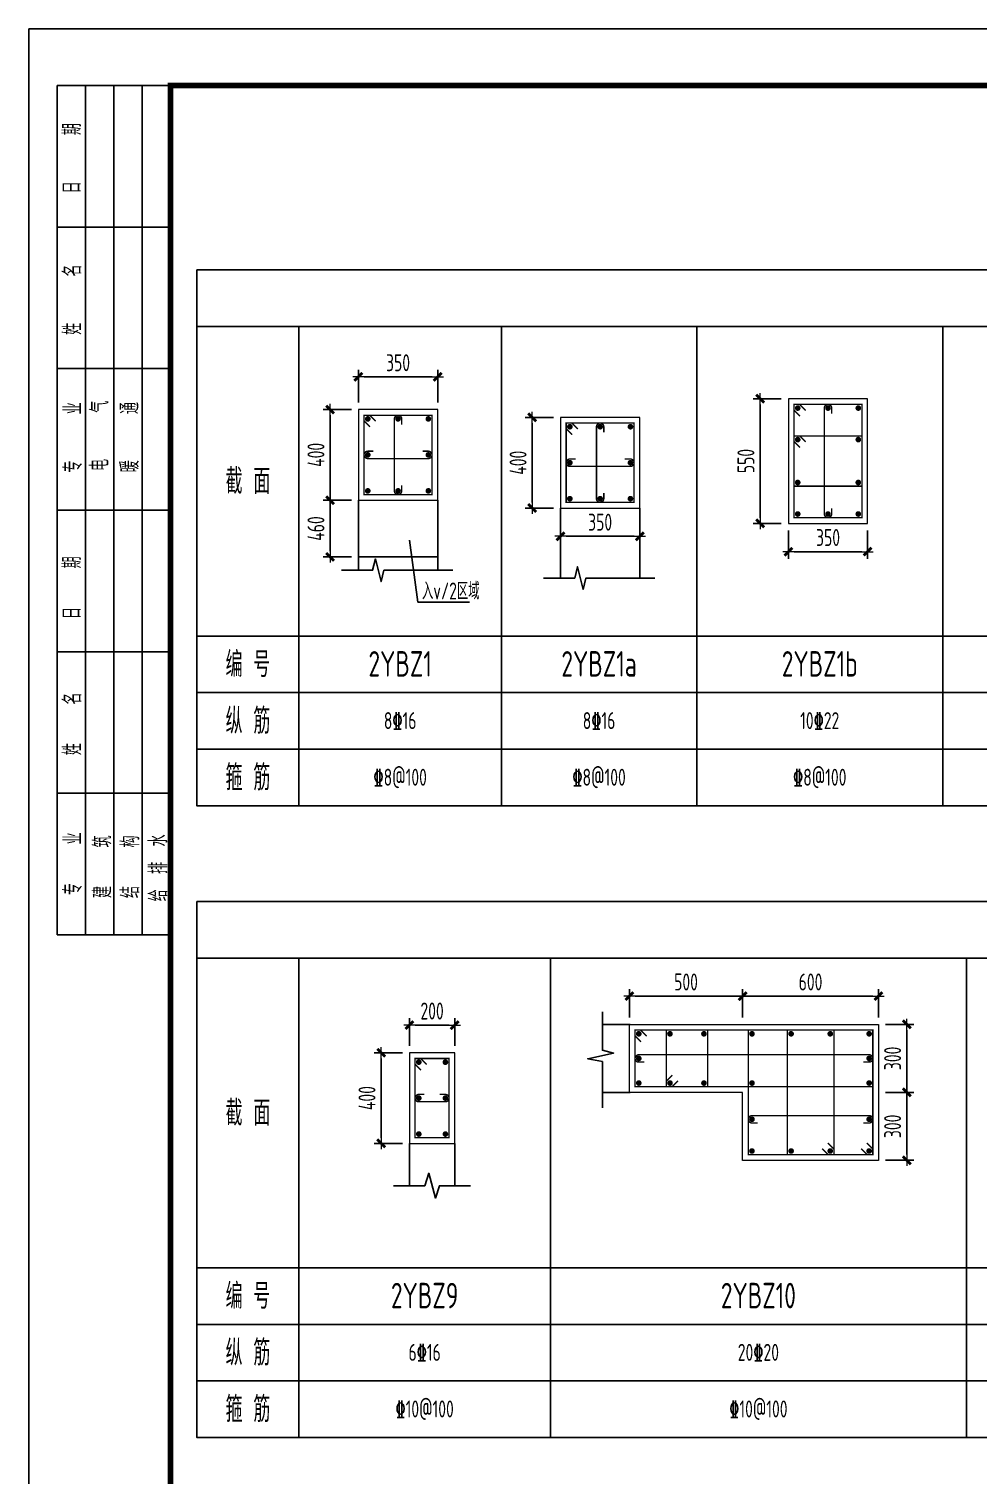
# Model space of a CAD drawing. Extents: x 292423 to 376523, y 106557 to 361882.
# Drawn here: x 292423 to 309191, y 271032 to 296574 of the extents above; entities that cross this region are included whole.
import ezdxf
from ezdxf.enums import TextEntityAlignment as Align

# ---------------------------------------------------------------- set-up
doc = ezdxf.new("R2010")
doc.units = 0
doc.header["$LTSCALE"] = 1000
doc.linetypes.add('3', pattern=[5, 3, -2])
doc.layers.get('0').update_dxf_attribs({"linetype": 'CONTINUOUS'})
doc.layers.get('Defpoints').update_dxf_attribs({"linetype": 'CONTINUOUS'})
for name, color, linetype in [('1508', 2, 'CONTINUOUS'), ('PUB_TITLE', 4, 'CONTINUOUS'), ('TAB', 7, 'CONTINUOUS'), ('TEXT', 7, 'CONTINUOUS'), ('THIN', 7, 'CONTINUOUS'), ('tk', 7, 'CONTINUOUS')]:
    doc.layers.add(name, color=color, linetype=linetype)
for name, color, linetype, lineweight in [('REIN', 6, 'CONTINUOUS', 18), ('Z-柱大样外框', 7, 'ByLayer', 18), ('Z-详图标注', 3, 'CONTINUOUS', 18)]:
    doc.layers.add(name, color=color, linetype=linetype, lineweight=lineweight)
doc.styles.add('DX', font='tssdeng.shx', dxfattribs={"width": 0.7, "bigfont": 'tssdchn.shx'})
doc.styles.get("Standard").update_dxf_attribs({"font": 'tssdeng.shx', "width": 0.7, "bigfont": 'tssdchn.shx'})
doc.styles.add('TCCAD_Dimension', font='Tssdeng.shx', dxfattribs={"width": 0.7, "bigfont": 'tssdchn.shx'})
doc.dimstyles.new('TCCAD_25_100', dxfattribs={"dimtxt": 300, "dimasz": 100, "dimexe": 125, "dimexo": 125, "dimgap": 100, "dimtad": 1, "dimdec": 0, "dimlfac": 0.25, "dimzin": 0, "dimdsep": 46, "dimtxsty": 'TCCAD_Dimension', "dimblk": '_TCDBK25_100', "dimcen": 0, "dimclrt": 7, "dimadec": 0, "dimazin": 0, "dimtfac": 1, "dimtdec": 0, "dimtix": 1, "dimtmove": 2, "dimatfit": 3, "dimfxl": 1, "dimtolj": 1, "dimtzin": 0, "dimarcsym": 0})

# ---------------------------------------------------------------- blocks, each defined once
blk = doc.blocks.new('_TCDBK25_100')
blk.add_line((-1, 0), (1, 0))
at = {"const_width": 0.5}
blk.add_lwpolyline([(-0.7, -0.7), (0.7, 0.7)], dxfattribs=at)
blk = doc.blocks.new('*D382')
at = {"layer": 'Defpoints', "color": 0}
for p in [(301814, 288112), (303214, 288112), (303214, 287612)]:
    blk.add_point(p, dxfattribs=at)
at = {"layer": 'Z-详图标注', "color": 0, "lineweight": -2}
for p, q in [((301814, 287987), (301814, 287487)), ((303214, 287987), (303214, 287487)), ((301914, 287612), (303114, 287612))]:
    blk.add_line(p, q, dxfattribs=at)
at = {"layer": 'Z-详图标注', "color": 0, "lineweight": -2, "xscale": 100, "yscale": 100, "zscale": 100, "rotation": 180}
blk.add_blockref('_TCDBK25_100', (301814, 287612), dxfattribs=at)
at = {"layer": 'Z-详图标注', "color": 0, "lineweight": -2, "xscale": 100, "yscale": 100, "zscale": 100}
blk.add_blockref('_TCDBK25_100', (303214, 287612), dxfattribs=at)
at = {"layer": 'Z-详图标注', "color": 7, "insert": (302514, 287862), "char_height": 300, "attachment_point": 5, "style": 'TCCAD_Dimension'}
blk.add_mtext('\\A1;350', dxfattribs=at)
blk = doc.blocks.new('*D383')
at = {"layer": 'Defpoints', "color": 0}
for p in [(301314, 289713), (301814, 289713), (301814, 288112)]:
    blk.add_point(p, dxfattribs=at)
at = {"layer": 'Z-详图标注', "color": 0, "lineweight": -2}
for p, q in [((301689, 289713), (301189, 289713)), ((301314, 288212), (301314, 289613)), ((301689, 288112), (301189, 288112))]:
    blk.add_line(p, q, dxfattribs=at)
at = {"layer": 'Z-详图标注', "color": 0, "lineweight": -2, "xscale": 100, "yscale": 100, "zscale": 100}
for p, rotation in [((301314, 289713), 90), ((301314, 288112), 270)]:
    blk.add_blockref('_TCDBK25_100', p, dxfattribs=dict(at, rotation=rotation))
at = {"layer": 'Z-详图标注', "color": 7, "insert": (301064, 288912), "char_height": 300, "attachment_point": 5, "rotation": 90, "style": 'TCCAD_Dimension'}
blk.add_mtext('\\A1;400', dxfattribs=at)
blk = doc.blocks.new('*D384')
at = {"layer": 'Defpoints', "color": 0}
for p in [(305840, 287841), (307240, 287841), (307240, 287341)]:
    blk.add_point(p, dxfattribs=at)
at = {"layer": 'Z-详图标注', "color": 0, "lineweight": -2}
for p, q in [((305840, 287716), (305840, 287216)), ((307240, 287716), (307240, 287216)), ((305940, 287341), (307140, 287341))]:
    blk.add_line(p, q, dxfattribs=at)
at = {"layer": 'Z-详图标注', "color": 0, "lineweight": -2, "xscale": 100, "yscale": 100, "zscale": 100, "rotation": 180}
blk.add_blockref('_TCDBK25_100', (305840, 287341), dxfattribs=at)
at = {"layer": 'Z-详图标注', "color": 0, "lineweight": -2, "xscale": 100, "yscale": 100, "zscale": 100}
blk.add_blockref('_TCDBK25_100', (307240, 287341), dxfattribs=at)
at = {"layer": 'Z-详图标注', "color": 7, "insert": (306540, 287591), "char_height": 300, "attachment_point": 5, "style": 'TCCAD_Dimension'}
blk.add_mtext('\\A1;350', dxfattribs=at)
blk = doc.blocks.new('*D385')
at = {"layer": 'Defpoints', "color": 0}
for p in [(305340, 290042), (305840, 290042), (305840, 287841)]:
    blk.add_point(p, dxfattribs=at)
at = {"layer": 'Z-详图标注', "color": 0, "lineweight": -2}
for p, q in [((305715, 290042), (305215, 290042)), ((305340, 287941), (305340, 289942)), ((305715, 287841), (305215, 287841))]:
    blk.add_line(p, q, dxfattribs=at)
at = {"layer": 'Z-详图标注', "color": 0, "lineweight": -2, "xscale": 100, "yscale": 100, "zscale": 100}
for p, rotation in [((305340, 290042), 90), ((305340, 287841), 270)]:
    blk.add_blockref('_TCDBK25_100', p, dxfattribs=dict(at, rotation=rotation))
at = {"layer": 'Z-详图标注', "color": 7, "insert": (305090, 288942), "char_height": 300, "attachment_point": 5, "rotation": 90, "style": 'TCCAD_Dimension'}
blk.add_mtext('\\A1;550', dxfattribs=at)
blk = doc.blocks.new('*D388')
at = {"layer": 'Defpoints', "color": 0}
for p in [(299644, 290428), (298244, 289851), (299644, 289851)]:
    blk.add_point(p, dxfattribs=at)
at = {"layer": 'Z-详图标注', "color": 0, "lineweight": -2}
for p, q in [((298244, 289976), (298244, 290553)), ((298344, 290428), (299544, 290428)), ((299644, 289976), (299644, 290553))]:
    blk.add_line(p, q, dxfattribs=at)
at = {"layer": 'Z-详图标注', "color": 0, "lineweight": -2, "xscale": 100, "yscale": 100, "zscale": 100, "rotation": 180}
blk.add_blockref('_TCDBK25_100', (298244, 290428), dxfattribs=at)
at = {"layer": 'Z-详图标注', "color": 0, "lineweight": -2, "xscale": 100, "yscale": 100, "zscale": 100}
blk.add_blockref('_TCDBK25_100', (299644, 290428), dxfattribs=at)
at = {"layer": 'Z-详图标注', "color": 7, "insert": (298944, 290678), "char_height": 300, "attachment_point": 5, "style": 'TCCAD_Dimension'}
blk.add_mtext('\\A1;350', dxfattribs=at)
blk = doc.blocks.new('*D389')
at = {"layer": 'Defpoints', "color": 0}
for p in [(297744, 289851), (298244, 289851), (298244, 288250)]:
    blk.add_point(p, dxfattribs=at)
at = {"layer": 'Z-详图标注', "color": 0, "lineweight": -2}
for p, q in [((298119, 289851), (297619, 289851)), ((297744, 288350), (297744, 289751)), ((298119, 288250), (297619, 288250))]:
    blk.add_line(p, q, dxfattribs=at)
at = {"layer": 'Z-详图标注', "color": 0, "lineweight": -2, "xscale": 100, "yscale": 100, "zscale": 100}
for p, rotation in [((297744, 289851), 90), ((297744, 288250), 270)]:
    blk.add_blockref('_TCDBK25_100', p, dxfattribs=dict(at, rotation=rotation))
at = {"layer": 'Z-详图标注', "color": 7, "insert": (297494, 289051), "char_height": 300, "attachment_point": 5, "rotation": 90, "style": 'TCCAD_Dimension'}
blk.add_mtext('\\A1;400', dxfattribs=at)
blk = doc.blocks.new('*D390')
at = {"layer": 'Defpoints', "color": 0}
for p in [(298244, 288250), (297744, 287250), (298244, 287250)]:
    blk.add_point(p, dxfattribs=at)
at = {"layer": 'Z-详图标注', "color": 0, "lineweight": -2}
for p, q in [((298119, 288250), (297619, 288250)), ((297744, 288150), (297744, 287350)), ((298119, 287250), (297619, 287250))]:
    blk.add_line(p, q, dxfattribs=at)
at = {"layer": 'Z-详图标注', "color": 0, "lineweight": -2, "xscale": 100, "yscale": 100, "zscale": 100}
for p, rotation in [((297744, 288250), 90), ((297744, 287250), 270)]:
    blk.add_blockref('_TCDBK25_100', p, dxfattribs=dict(at, rotation=rotation))
at = {"layer": 'Z-详图标注', "color": 7, "lineweight": -3, "insert": (297494, 287750), "char_height": 300, "attachment_point": 5, "rotation": 90, "style": 'TCCAD_Dimension'}
blk.add_mtext('\\A1;460', dxfattribs=at)
blk = doc.blocks.new('*D399')
at = {"layer": 'Defpoints', "color": 0}
for p in [(299945, 278978), (299145, 278490), (299945, 278490)]:
    blk.add_point(p, dxfattribs=at)
at = {"layer": 'Z-详图标注', "color": 0, "lineweight": -2}
for p, q in [((299145, 278615), (299145, 279103)), ((299245, 278978), (299845, 278978)), ((299945, 278615), (299945, 279103))]:
    blk.add_line(p, q, dxfattribs=at)
at = {"layer": 'Z-详图标注', "color": 0, "lineweight": -2, "xscale": 100, "yscale": 100, "zscale": 100, "rotation": 180}
blk.add_blockref('_TCDBK25_100', (299145, 278978), dxfattribs=at)
at = {"layer": 'Z-详图标注', "color": 0, "lineweight": -2, "xscale": 100, "yscale": 100, "zscale": 100}
blk.add_blockref('_TCDBK25_100', (299945, 278978), dxfattribs=at)
at = {"layer": 'Z-详图标注', "color": 7, "insert": (299545, 279228), "char_height": 300, "attachment_point": 5, "style": 'TCCAD_Dimension'}
blk.add_mtext('\\A1;200', dxfattribs=at)
blk = doc.blocks.new('*D400')
at = {"layer": 'Defpoints', "color": 0}
for p in [(298645, 278490), (299145, 278490), (299145, 276890)]:
    blk.add_point(p, dxfattribs=at)
at = {"layer": 'Z-详图标注', "color": 0, "lineweight": -2}
for p, q in [((299020, 278490), (298520, 278490)), ((298645, 276990), (298645, 278390)), ((299020, 276890), (298520, 276890))]:
    blk.add_line(p, q, dxfattribs=at)
at = {"layer": 'Z-详图标注', "color": 0, "lineweight": -2, "xscale": 100, "yscale": 100, "zscale": 100}
for p, rotation in [((298645, 278490), 90), ((298645, 276890), 270)]:
    blk.add_blockref('_TCDBK25_100', p, dxfattribs=dict(at, rotation=rotation))
at = {"layer": 'Z-详图标注', "color": 7, "insert": (298395, 277690), "char_height": 300, "attachment_point": 5, "rotation": 90, "style": 'TCCAD_Dimension'}
blk.add_mtext('\\A1;400', dxfattribs=at)
blk = doc.blocks.new('*D591')
at = {"layer": 'Defpoints', "color": 0}
for p in [(305031, 279491), (303031, 278991), (305031, 278991)]:
    blk.add_point(p, dxfattribs=at)
at = {"layer": 'Z-详图标注', "color": 0, "lineweight": -2}
for p, q in [((303031, 279116), (303031, 279616)), ((303131, 279491), (304931, 279491)), ((305031, 279116), (305031, 279616))]:
    blk.add_line(p, q, dxfattribs=at)
at = {"layer": 'Z-详图标注', "color": 0, "lineweight": -2, "xscale": 100, "yscale": 100, "zscale": 100, "rotation": 180}
blk.add_blockref('_TCDBK25_100', (303031, 279491), dxfattribs=at)
at = {"layer": 'Z-详图标注', "color": 0, "lineweight": -2, "xscale": 100, "yscale": 100, "zscale": 100}
blk.add_blockref('_TCDBK25_100', (305031, 279491), dxfattribs=at)
at = {"layer": 'Z-详图标注', "color": 7, "insert": (304031, 279741), "char_height": 300, "attachment_point": 5, "style": 'TCCAD_Dimension'}
blk.add_mtext('\\A1;500', dxfattribs=at)
blk = doc.blocks.new('*D592')
at = {"layer": 'Defpoints', "color": 0}
for p in [(307431, 279491), (305031, 278991), (307431, 278991)]:
    blk.add_point(p, dxfattribs=at)
at = {"layer": 'Z-详图标注', "color": 0, "lineweight": -2}
for p, q in [((305031, 279116), (305031, 279616)), ((305131, 279491), (307331, 279491)), ((307431, 279116), (307431, 279616))]:
    blk.add_line(p, q, dxfattribs=at)
at = {"layer": 'Z-详图标注', "color": 0, "lineweight": -2, "xscale": 100, "yscale": 100, "zscale": 100, "rotation": 180}
blk.add_blockref('_TCDBK25_100', (305031, 279491), dxfattribs=at)
at = {"layer": 'Z-详图标注', "color": 0, "lineweight": -2, "xscale": 100, "yscale": 100, "zscale": 100}
blk.add_blockref('_TCDBK25_100', (307431, 279491), dxfattribs=at)
at = {"layer": 'Z-详图标注', "color": 7, "insert": (306231, 279741), "char_height": 300, "attachment_point": 5, "style": 'TCCAD_Dimension'}
blk.add_mtext('\\A1;600', dxfattribs=at)
blk = doc.blocks.new('*D593')
at = {"layer": 'Defpoints', "color": 0}
for p in [(307431, 278991), (307431, 277791), (307931, 277791)]:
    blk.add_point(p, dxfattribs=at)
at = {"layer": 'Z-详图标注', "color": 0, "lineweight": -2}
for p, q in [((307556, 278991), (308056, 278991)), ((307931, 278891), (307931, 277891)), ((307556, 277791), (308056, 277791))]:
    blk.add_line(p, q, dxfattribs=at)
at = {"layer": 'Z-详图标注', "color": 0, "lineweight": -2, "xscale": 100, "yscale": 100, "zscale": 100}
for p, rotation in [((307931, 278991), 90), ((307931, 277791), 270)]:
    blk.add_blockref('_TCDBK25_100', p, dxfattribs=dict(at, rotation=rotation))
at = {"layer": 'Z-详图标注', "color": 7, "insert": (307681, 278391), "char_height": 300, "attachment_point": 5, "rotation": 90, "style": 'TCCAD_Dimension'}
blk.add_mtext('\\A1;300', dxfattribs=at)
blk = doc.blocks.new('*D594')
at = {"layer": 'Defpoints', "color": 0}
for p in [(307431, 277791), (307431, 276591), (307931, 276591)]:
    blk.add_point(p, dxfattribs=at)
at = {"layer": 'Z-详图标注', "color": 0, "lineweight": -2}
for p, q in [((307556, 277791), (308056, 277791)), ((307931, 277691), (307931, 276691)), ((307556, 276591), (308056, 276591))]:
    blk.add_line(p, q, dxfattribs=at)
at = {"layer": 'Z-详图标注', "color": 0, "lineweight": -2, "xscale": 100, "yscale": 100, "zscale": 100}
for p, rotation in [((307931, 277791), 90), ((307931, 276591), 270)]:
    blk.add_blockref('_TCDBK25_100', p, dxfattribs=dict(at, rotation=rotation))
at = {"layer": 'Z-详图标注', "color": 7, "insert": (307681, 277191), "char_height": 300, "attachment_point": 5, "rotation": 90, "style": 'TCCAD_Dimension'}
blk.add_mtext('\\A1;300', dxfattribs=at)
blk = doc.blocks.new('A1tk')
at = {"layer": 'PUB_TITLE'}
for p, q in [((500, 58400), (500, 43400)), ((2500, 58400), (500, 58400)), ((1000, 58400), (1000, 43400)), ((1500, 58400), (1500, 43400)), ((2000, 58400), (2000, 43400)), ((2500, 55900), (500, 55900)), ((2500, 53400), (500, 53400)), ((2500, 50900), (500, 50900)), ((2500, 48400), (500, 48400)), ((2500, 45900), (500, 45900)), ((2500, 43400), (500, 43400))]:
    blk.add_line(p, q, dxfattribs=at)
at = {"layer": 'tk', "color": 5}
blk.add_lwpolyline([(0, 0), (0, 59400), (84100, 59400), (84100, 0)], close=True, dxfattribs=at)
at = {"layer": 'tk', "const_width": 100}
blk.add_lwpolyline([(2500, 1000), (83100, 1000), (83100, 58400), (2500, 58400)], close=True, dxfattribs=at)
at = {"layer": 'PUB_TITLE', "style": 'DX', "width": 0.7}
for s, p in [('日      期', (747, 57116, 2200)), ('姓      名 ', (752, 54687)), ('专      业', (762, 52186)), ('电      气', (1232, 52213, 2200)), ('暖      通', (1766, 52190, 2200)), ('日     期', (747, 49531, 2200)), ('姓     名', (752, 47126)), ('专     业', (762, 44655)), ('建     筑', (1283, 44602, 2200)), ('结     构', (1774, 44602, 2200)), ('给  排  水', (2271, 44582, 2200))]:
    blk.add_text(s, height=320, rotation=90, dxfattribs=at).set_placement(p, align=Align.MIDDLE)

msp = doc.modelspace()

# ---------------------------------------------------------------- linework, layer by layer
at = {"color": 2, "linetype": '3', "lineweight": -3}
msp.add_line((299644, 287249.9), (298244, 287249.9), dxfattribs=at)
at = {"layer": 'REIN', "color": 210, "const_width": 25}
for points in [[(306045.7, 289736.3), (305939.6, 289842.3), (305939.6, 289942.3), (307139.6, 289942.3), (307139.6, 287941.1), (305939.6, 287941.1), (305939.6, 289942.3), (306039.6, 289942.3), (306145.7, 289836.3)], [(298450.1, 289545.1), (298344, 289651.2), (298344, 289751.2), (299544, 289751.2), (299544, 288349.9), (298344, 288349.9), (298344, 289751.2), (298444, 289751.2), (298550.1, 289645.1)], [(302020.1, 289406.8), (301914, 289512.9), (301914, 289612.9), (303114, 289612.9), (303114, 288211.6), (301914, 288211.6), (301914, 289612.9), (302014, 289612.9), (302120.1, 289506.8)], [(303337.5, 278784.4), (303231.5, 278890.5), (303131.5, 278890.5), (303131.5, 277890.5), (307331.5, 277890.5), (307331.5, 278890.5), (303131.5, 278890.5), (303131.5, 278790.5), (303237.5, 278684.4)], [(307125.4, 276796.6), (307231.5, 276690.5), (307331.5, 276690.5), (307331.5, 278890.5), (305131.5, 278890.5), (305131.5, 276690.5), (307331.5, 276690.5), (307331.5, 276790.5), (307225.4, 276896.6)], [(299351.2, 278183.6), (299245.2, 278289.7), (299245.2, 278389.7), (299845.2, 278389.7), (299845.2, 276989.7), (299245.2, 276989.7), (299245.2, 278389.7), (299345.2, 278389.7), (299451.2, 278283.6)]]:
    msp.add_lwpolyline(points, dxfattribs=at)
at = {"layer": 'REIN', "color": 6, "const_width": 50}
for points in [[(305979.6, 289877.3, 1), (306029.6, 289877.3, 1)], [(306514.6, 289877.3, 1), (306564.6, 289877.3, 1)], [(307049.6, 289877.3, 1), (307099.6, 289877.3, 1)], [(298384, 289686.2, 1), (298434, 289686.2, 1)], [(298919, 289686.2, 1), (298969, 289686.2, 1)], [(299454, 289686.2, 1), (299504, 289686.2, 1)], [(301954, 289547.9, 1), (302004, 289547.9, 1)], [(302489, 289547.9, 1), (302539, 289547.9, 1)], [(303024, 289547.9, 1), (303074, 289547.9, 1)], [(305979.6, 289320.2, 1), (306029.6, 289320.2, 1)], [(307049.6, 289320.2, 1), (307099.6, 289320.2, 1)], [(298384, 289050.6, 1), (298434, 289050.6, 1)], [(299454, 289050.6, 1), (299504, 289050.6, 1)], [(301954, 288912.3, 1), (302004, 288912.3, 1)], [(303024, 288912.3, 1), (303074, 288912.3, 1)], [(298384, 288414.9, 1), (298434, 288414.9, 1)], [(298919, 288414.9, 1), (298969, 288414.9, 1)], [(299454, 288414.9, 1), (299504, 288414.9, 1)], [(305979.6, 288563.2, 1), (306029.6, 288563.2, 1)], [(307049.6, 288563.2, 1), (307099.6, 288563.2, 1)], [(301954, 288276.6, 1), (302004, 288276.6, 1)], [(302489, 288276.6, 1), (302539, 288276.6, 1)], [(303024, 288276.6, 1), (303074, 288276.6, 1)], [(305979.6, 288006.1, 1), (306029.6, 288006.1, 1)], [(306514.6, 288006.1, 1), (306564.6, 288006.1, 1)], [(307049.6, 288006.1, 1), (307099.6, 288006.1, 1)], [(303196.5, 278800.5, -1), (303196.5, 278850.5, -1)], [(303722.7, 278825.5, 1), (303772.7, 278825.5, 1)], [(304323, 278825.5, 1), (304373, 278825.5, 1)], [(305196.5, 278800.5, -1), (305196.5, 278850.5, -1)], [(305887.8, 278800.5, -1), (305887.8, 278850.5, -1)], [(306579.1, 278800.5, -1), (306579.1, 278850.5, -1)], [(307266.5, 278800.5, -1), (307266.5, 278850.5, -1)], [(303196.5, 278365.5, -1), (303196.5, 278415.5, -1)], [(307266.5, 278365.5, -1), (307266.5, 278415.5, -1)], [(299285.2, 278324.7, 1), (299335.2, 278324.7, 1)], [(299755.2, 278324.7, 1), (299805.2, 278324.7, 1)], [(303196.5, 277930.5, -1), (303196.5, 277980.5, -1)], [(303722.7, 277955.5, 1), (303772.7, 277955.5, 1)], [(304323, 277955.5, 1), (304373, 277955.5, 1)], [(305196.5, 277930.5, -1), (305196.5, 277980.5, -1)], [(307266.5, 277930.5, -1), (307266.5, 277980.5, -1)], [(299285.2, 277689.7, 1), (299335.2, 277689.7, 1)], [(299755.2, 277689.7, 1), (299805.2, 277689.7, 1)], [(305196.5, 277290.5, -1), (305196.5, 277340.5, -1)], [(307266.5, 277290.5, -1), (307266.5, 277340.5, -1)], [(299285.2, 277054.7, 1), (299335.2, 277054.7, 1)], [(299755.2, 277054.7, 1), (299805.2, 277054.7, 1)], [(305196.5, 276730.5, -1), (305196.5, 276780.5, -1)], [(305887.8, 276730.5, -1), (305887.8, 276780.5, -1)], [(306579.1, 276730.5, -1), (306579.1, 276780.5, -1)], [(307266.5, 276730.5, -1), (307266.5, 276780.5, -1)]]:
    msp.add_lwpolyline(points, format="xyb", close=True, dxfattribs=at)
at = {"layer": 'REIN', "color": 6, "const_width": 25}
for points in [[(306604.6, 288106.1), (306604.6, 288006.1, -1), (306474.6, 288006.1), (306474.6, 289877.3, -1), (306604.6, 289877.3), (306604.6, 289777.3)], [(299009, 288514.9), (299009, 288414.9, -1), (298879, 288414.9), (298879, 289686.2, -1), (299009, 289686.2), (299009, 289586.2)], [(302579, 288376.6), (302579, 288276.6, -1), (302449, 288276.6), (302449, 289547.9, -1), (302579, 289547.9), (302579, 289447.9)], [(299379, 289115.6), (299479, 289115.6, -1), (299479, 288985.6), (298409, 288985.6, -1), (298409, 289115.6), (298509, 289115.6)], [(302949, 288977.3), (303049, 288977.3, -1), (303049, 288847.3), (301979, 288847.3, -1), (301979, 288977.3), (302079, 288977.3)], [(307166.5, 278325.5), (307266.5, 278325.5, 1), (307266.5, 278455.5), (303196.5, 278455.5, 1), (303196.5, 278325.5), (303296.5, 278325.5)], [(299680.2, 277754.7), (299780.2, 277754.7, -1), (299780.2, 277624.7), (299310.2, 277624.7, -1), (299310.2, 277754.7), (299410.2, 277754.7)], [(307166.5, 277250.5), (307266.5, 277250.5, 1), (307266.5, 277380.5), (305196.5, 277380.5, 1), (305196.5, 277250.5), (305296.5, 277250.5)]]:
    msp.add_lwpolyline(points, format="xyb", dxfattribs=at)
for points in [[(306045.7, 289179.2), (305939.6, 289285.2), (305939.6, 289385.2), (307139.6, 289385.2), (307139.6, 288498.2), (305939.6, 288498.2), (305939.6, 289385.2), (306039.6, 289385.2), (306145.7, 289279.2)], [(303888.7, 277996.6), (303782.7, 277890.5), (303682.7, 277890.5), (303682.7, 278890.5), (304413, 278890.5), (304413, 277890.5), (303682.7, 277890.5), (303682.7, 277990.5), (303788.7, 278096.6)], [(306438.1, 276796.6), (306544.1, 276690.5), (306644.1, 276690.5), (306644.1, 278890.5), (305822.8, 278890.5), (305822.8, 276690.5), (306644.1, 276690.5), (306644.1, 276790.5), (306538.1, 276896.6)]]:
    msp.add_lwpolyline(points, dxfattribs=at)
at = {"layer": 'TAB'}
for p, q in [((300770.4, 291317.8), (300770.4, 282851.2)), ((304219.5, 291317.8), (304219.5, 282851.2)), ((308567.8, 291317.8), (308567.8, 282851.2)), ((295391.9, 285851.2), (297191.9, 285851.2)), ((297191.9, 285851.2), (368099.1, 285851.2)), ((295391.9, 284851.2), (297191.9, 284851.2)), ((295391.9, 284851.2), (297191.9, 284851.2)), ((297191.9, 284851.2), (368099.1, 284851.2)), ((295391.9, 283851.2), (297191.9, 283851.2)), ((297191.9, 283851.2), (368099.1, 283851.2)), ((297191.9, 282851.2), (368099.1, 282851.2)), ((301635.1, 280160.2), (301635.1, 271693.5)), ((308984.3, 280160.2), (308984.3, 271693.5)), ((295391.9, 274693.5), (297191.9, 274693.5)), ((297191.9, 274693.5), (368105.7, 274693.5)), ((295391.9, 273693.5), (297191.9, 273693.5)), ((295391.9, 273693.5), (297191.9, 273693.5)), ((297191.9, 273693.5), (368105.7, 273693.5)), ((295391.9, 272693.5), (297191.9, 272693.5)), ((297191.9, 272693.5), (368105.7, 272693.5)), ((297191.9, 271693.5), (368105.7, 271693.5))]:
    msp.add_line(p, q, dxfattribs=at)
for points in [[(368099.1, 291317.8), (295391.9, 291317.8), (295391.9, 292317.8), (368099.1, 292317.8)], [(368105.7, 280160.2), (295391.9, 280160.2), (295391.9, 281160.2), (368105.7, 281160.2), (368105.7, 271693.5)]]:
    msp.add_lwpolyline(points, dxfattribs=at)
for points in [[(295391.9, 291317.8), (297191.9, 291317.8), (297191.9, 282851.2), (295391.9, 282851.2)], [(295391.9, 280160.2), (297191.9, 280160.2), (297191.9, 271693.5), (295391.9, 271693.5)]]:
    msp.add_lwpolyline(points, close=True, dxfattribs=at)
at = {"layer": 'TEXT'}
for p, q in [((299296.2, 286446.3), (299146.6, 287542.3)), ((300206.6, 286446.3), (299296.2, 286446.3))]:
    msp.add_line(p, q, dxfattribs=at)
at = {"layer": 'THIN'}
for p, q in [((298244, 288249.9), (298244, 287012.5)), ((299644, 288249.9), (299644, 287012.5)), ((301814, 288111.6), (301814, 286874.2)), ((303214, 288111.6), (303214, 286874.2)), ((303045.8, 278990.5), (302552.9, 278990.5)), ((303045.8, 277790.5), (302552.9, 277790.5)), ((299145.2, 276889.7), (299145.2, 276143)), ((299945.2, 276889.7), (299945.2, 276143))]:
    msp.add_line(p, q, dxfattribs=at)
for points in [[(299912.3, 287012.5), (298694, 287012.5), (298644, 286812.5), (298544, 287212.5), (298494, 287012.5), (297944, 287012.5)], [(303482.3, 286874.2), (302264, 286874.2), (302214, 286674.2), (302114, 287074.2), (302064, 286874.2), (301514, 286874.2)], [(302552.9, 277515.7), (302552.9, 278335.2), (302296.4, 278385.2), (302752.9, 278485.2), (302552.9, 278535.2), (302552.9, 279212.6)], [(298865.2, 276143), (299415.2, 276143), (299485.2, 276363), (299605.2, 275923), (299675.2, 276143), (300225.2, 276143)]]:
    msp.add_lwpolyline(points, dxfattribs=at)
at = {"layer": 'Z-柱大样外框'}
for points in [[(305839.6, 290042.3), (305839.6, 287841.1), (307239.6, 287841.1), (307239.6, 290042.3), (305839.6, 290042.3)], [(298244, 289851.2), (298244, 288249.9), (299644, 288249.9), (299644, 289851.2), (298244, 289851.2)], [(301814, 289712.9), (301814, 288111.6), (303214, 288111.6), (303214, 289712.9), (301814, 289712.9)], [(307431.5, 278990.5), (307431.5, 276590.5), (305031.5, 276590.5), (305031.5, 277790.5), (303031.5, 277790.5), (303031.5, 278990.5), (307431.5, 278990.5)], [(299145.2, 276889.7), (299945.2, 276889.7), (299945.2, 278489.7), (299145.2, 278489.7), (299145.2, 276889.7)]]:
    msp.add_lwpolyline(points, close=True, dxfattribs=at)

# ---------------------------------------------------------------- block references
at = {"layer": '1508'}
msp.add_blockref('A1tk', (292422.6, 237173.9), dxfattribs=at)

# ---------------------------------------------------------------- texts
at = {"layer": 'TAB', "width": 0.7}
for s, height, p in [('截 面', 450, (296291.9, 288584.5)), ('编 号', 450, (296291.9, 285351.2)), ('2YBZ1', 450, (298981.2, 285359.8)), ('2YBZ1a', 450, (302495, 285359.8)), ('2YBZ1b', 450, (306393.6, 285359.8)), ('纵 筋', 450, (296291.9, 284351.2)), ('8%%13216', 300, (298981.2, 284357)), ('8%%13216', 300, (302495, 284357)), ('10%%13222', 300, (306393.6, 284357)), ('箍 筋', 450, (296291.9, 283351.2)), ('%%1328@100', 300, (298981.2, 283357)), ('%%1328@100', 300, (302495, 283357)), ('%%1328@100', 300, (306393.6, 283357)), ('截 面', 450, (296291.9, 277426.8)), ('编 号', 450, (296291.9, 274193.5)), ('2YBZ9', 450, (299413.5, 274202.2)), ('2YBZ10', 450, (305309.7, 274202.2)), ('纵 筋', 450, (296291.9, 273193.5)), ('6%%13216', 300, (299413.5, 273199.3)), ('20%%13220', 300, (305309.7, 273199.3)), ('箍 筋', 450, (296291.9, 272193.5)), ('%%13210@100', 300, (299413.5, 272199.3)), ('%%13210@100', 300, (305309.7, 272199.3))]:
    msp.add_text(s, height=height, dxfattribs=at).set_placement(p, align=Align.MIDDLE_CENTER)
at = {"layer": 'TEXT', "width": 0.7}
msp.add_text('入v/2区域', height=300, dxfattribs=at).set_placement((299366.7, 286496.5, 0))

# ---------------------------------------------------------------- dimensions: what is measured, and where the dimension line sits
at = {"layer": 'Z-详图标注'}
for base, p1, p2, picture, middle in [((299644, 290427.6), (298244, 289851.2), (299644, 289851.2), '*D388', (298944, 290677.6)), ((303214, 287611.6), (301814, 288111.6), (303214, 288111.6), '*D382', (302514, 287861.6)), ((307239.6, 287341.1), (305839.6, 287841.1), (307239.6, 287841.1), '*D384', (306539.6, 287591.1)), ((299945.2, 278978.4), (299145.2, 278489.7), (299945.2, 278489.7), '*D399', (299545.2, 279228.4))]:
    dim = msp.add_linear_dim(base=base, p1=p1, p2=p2, dimstyle='TCCAD_25_100', dxfattribs=at)
    dim.commit()
    dim.dimension.update_dxf_attribs({"geometry": picture, "text_midpoint": middle})
for base, p1, p2, angle, picture, middle in [((297744, 289851.2), (298244, 288249.9), (298244, 289851.2), 90, '*D389', (297494, 289050.6)), ((305339.6, 290042.3), (305839.6, 287841.1), (305839.6, 290042.3), 90, '*D385', (305089.6, 288941.7)), ((301314, 289712.9), (301814, 288111.6), (301814, 289712.9), 90, '*D383', (301064, 288912.3)), ((305031.5, 279490.5), (303031.5, 278990.5), (305031.5, 278990.5), 0, '*D591', (304031.5, 279740.5)), ((307431.5, 279490.5), (305031.5, 278990.5), (307431.5, 278990.5), 0, '*D592', (306231.5, 279740.5)), ((307931.5, 277790.5), (307431.5, 278990.5), (307431.5, 277790.5), 270, '*D593', (307681.5, 278390.5)), ((298645.2, 278489.7), (299145.2, 276889.7), (299145.2, 278489.7), 90, '*D400', (298395.2, 277689.7)), ((307931.5, 276590.5), (307431.5, 277790.5), (307431.5, 276590.5), 270, '*D594', (307681.5, 277190.5))]:
    dim = msp.add_linear_dim(base=base, p1=p1, p2=p2, angle=angle, dimstyle='TCCAD_25_100', dxfattribs=at)
    dim.commit()
    dim.dimension.update_dxf_attribs({"geometry": picture, "text_midpoint": middle})
at = {"layer": 'Z-详图标注', "lineweight": -3}
dim = msp.add_linear_dim(base=(297744, 287249.9), p1=(298244, 288249.9), p2=(298244, 287249.9), angle=270, text='460', dimstyle='TCCAD_25_100', dxfattribs=at)
dim.commit()
dim.dimension.update_dxf_attribs({"geometry": '*D390', "text_midpoint": (297494, 287749.9)})

doc.saveas('drawing.dxf')
